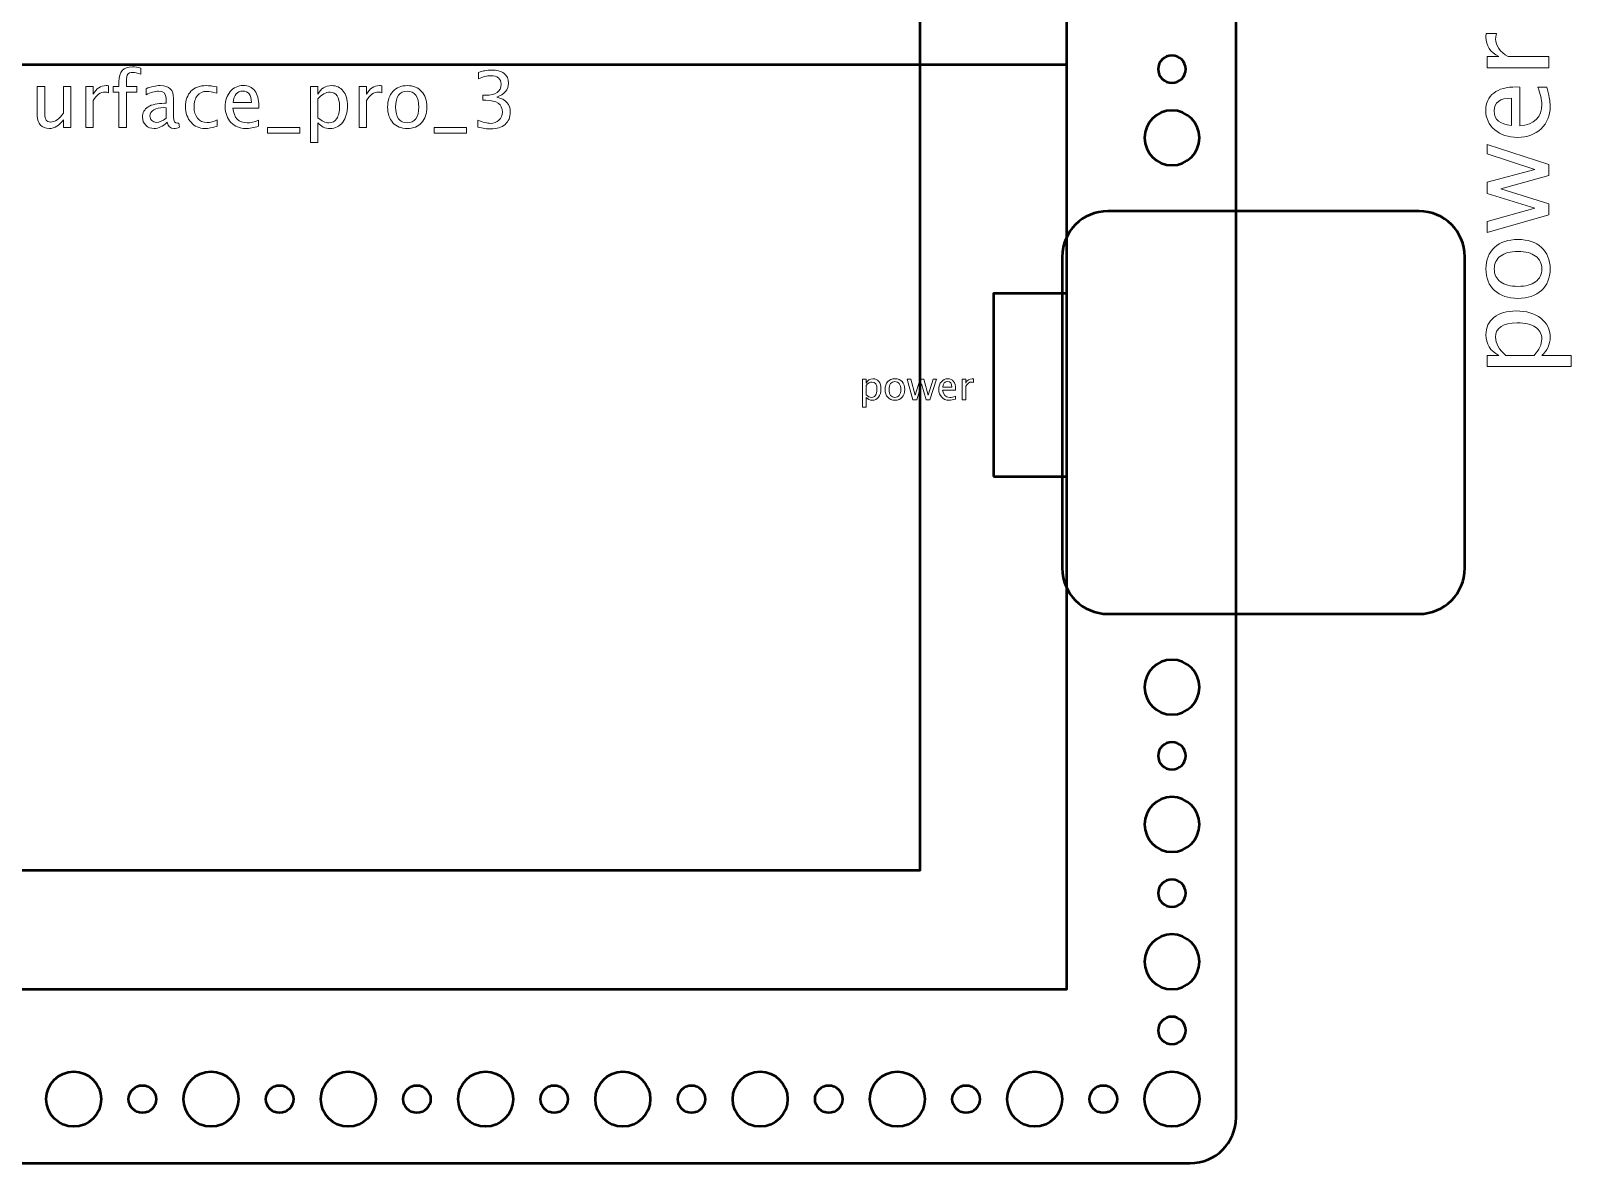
# Model space of a CAD drawing. Header units: centimetres. Extents: x -69 to 69, y -115 to 104.
# Drawn here: x 48.28 to 65.11, y -86.95 to -74.58 of the extents above; entities that cross this region are included whole.
import ezdxf

# ---------------------------------------------------------------- set-up
doc = ezdxf.new("R2010")
doc.units = ezdxf.units.CM
doc.header["$MEASUREMENT"] = 0
doc.layers.add('Layer 1', color=7, linetype='Continuous')

msp = doc.modelspace()

# ---------------------------------------------------------------- linework, layer by layer
at = {"layer": 'Layer 1', "color": 30, "lineweight": 53}
for points in [[(30.4, -85.05), (59.6, -85.05), (59.6, -64.95), (30.4, -64.95), (30.4, -85.05)], [(32, -83.75), (58, -83.75), (58, -66.25), (32, -66.25), (32, -83.75)], [(58.8, -79.45), (59.6, -79.45), (59.6, -77.45), (58.8, -77.45), (58.8, -79.45)]]:
    msp.add_lwpolyline(points, close=True, dxfattribs=at)
at = {"layer": 'Layer 1', "lineweight": 53}
for centre, major_axis in [((48.75001, -86.25001), (0, 0.30001)), ((50.25001, -86.25001), (0, 0.30001)), ((51.75001, -86.25001), (0, 0.30001)), ((53.25001, -86.25001), (0, 0.30001)), ((54.75001, -86.25001), (0, 0.30001)), ((56.25001, -86.25001), (0, 0.30001)), ((57.75001, -86.25001), (0, 0.30001)), ((59.25001, -86.25001), (0, 0.30001)), ((60.75001, -86.25001), (0, 0.30001)), ((49.5, -86.25), (0, 0.15)), ((51, -86.25), (0, 0.15)), ((52.5, -86.25), (0, 0.15)), ((54, -86.25), (0, 0.15)), ((55.5, -86.25), (0, 0.15)), ((57, -86.25), (0, 0.15)), ((58.5, -86.25), (0, 0.15)), ((60, -86.25), (0, 0.15))]:
    msp.add_ellipse(centre, major_axis=major_axis, ratio=1, dxfattribs=at)
for points, knots in [([(28.55, -86.45), (28.55, -86.45), (28.55, -63.55), (28.55, -63.55), (28.55, -63.55), (28.55, -63.27386), (28.77386, -63.05), (29.05, -63.05), (29.05, -63.05), (29.05, -63.05), (60.95, -63.05), (60.95, -63.05), (60.95, -63.05), (61.22614, -63.05), (61.45, -63.27386), (61.45, -63.55), (61.45, -63.55), (61.45, -63.55), (61.45, -86.45), (61.45, -86.45), (61.45, -86.45), (61.45, -86.72614), (61.22614, -86.95), (60.95, -86.95), (60.95, -86.95), (60.95, -86.95), (29.05, -86.95), (29.05, -86.95), (29.05, -86.95), (28.77386, -86.95), (28.55, -86.72614), (28.55, -86.45)], [0, 0, 0, 0, 0.11111111, 0.11111111, 0.11111111, 0.11111111, 0.22222222, 0.22222222, 0.22222222, 0.22222222, 0.33333333, 0.33333333, 0.33333333, 0.33333333, 0.44444444, 0.44444444, 0.44444444, 0.44444444, 0.55555556, 0.55555556, 0.55555556, 0.55555556, 0.66666667, 0.66666667, 0.66666667, 0.66666667, 0.77777778, 0.77777778, 0.77777778, 0.77777778, 1, 1, 1, 1]), ([(32, -66.25), (32, -66.25), (58, -66.25), (58, -66.25), (58, -66.25), (58, -66.25), (58, -83.75), (58, -83.75), (58, -83.75), (58, -83.75), (32, -83.75), (32, -83.75), (32, -83.75), (32, -83.75), (32, -66.25), (32, -66.25)], [0, 0, 0, 0, 0.2, 0.2, 0.2, 0.2, 0.4, 0.4, 0.4, 0.4, 0.6, 0.6, 0.6, 0.6, 1, 1, 1, 1]), ([(60.6, -75), (60.6, -74.91716), (60.66716, -74.85), (60.75, -74.85), (60.75, -74.85), (60.83284, -74.85), (60.9, -74.91716), (60.9, -75), (60.9, -75), (60.9, -75.08284), (60.83284, -75.15), (60.75, -75.15), (60.75, -75.15), (60.66716, -75.15), (60.6, -75.08284), (60.6, -75)], [0, 0, 0, 0, 0.2, 0.2, 0.2, 0.2, 0.4, 0.4, 0.4, 0.4, 0.6, 0.6, 0.6, 0.6, 1, 1, 1, 1]), ([(60.45, -75.75), (60.45, -75.58431), (60.58431, -75.45), (60.75, -75.45), (60.75, -75.45), (60.91569, -75.45), (61.05, -75.58431), (61.05, -75.75), (61.05, -75.75), (61.05, -75.91569), (60.91569, -76.05), (60.75, -76.05), (60.75, -76.05), (60.58431, -76.05), (60.45, -75.91569), (60.45, -75.75)], [0, 0, 0, 0, 0.2, 0.2, 0.2, 0.2, 0.4, 0.4, 0.4, 0.4, 0.6, 0.6, 0.6, 0.6, 1, 1, 1, 1]), ([(59.55, -80.45), (59.55, -80.45), (59.55, -77.05), (59.55, -77.05), (59.55, -77.05), (59.55, -76.77386), (59.77386, -76.55), (60.05, -76.55), (60.05, -76.55), (60.05, -76.55), (63.45, -76.55), (63.45, -76.55), (63.45, -76.55), (63.72614, -76.55), (63.95, -76.77386), (63.95, -77.05), (63.95, -77.05), (63.95, -77.05), (63.95, -80.45), (63.95, -80.45), (63.95, -80.45), (63.95, -80.72614), (63.72614, -80.95), (63.45, -80.95), (63.45, -80.95), (63.45, -80.95), (60.05, -80.95), (60.05, -80.95), (60.05, -80.95), (59.77386, -80.95), (59.55, -80.72614), (59.55, -80.45)], [0, 0, 0, 0, 0.11111111, 0.11111111, 0.11111111, 0.11111111, 0.22222222, 0.22222222, 0.22222222, 0.22222222, 0.33333333, 0.33333333, 0.33333333, 0.33333333, 0.44444444, 0.44444444, 0.44444444, 0.44444444, 0.55555556, 0.55555556, 0.55555556, 0.55555556, 0.66666667, 0.66666667, 0.66666667, 0.66666667, 0.77777778, 0.77777778, 0.77777778, 0.77777778, 1, 1, 1, 1]), ([(60.45, -81.75), (60.45, -81.58431), (60.58431, -81.45), (60.75, -81.45), (60.75, -81.45), (60.91569, -81.45), (61.05, -81.58431), (61.05, -81.75), (61.05, -81.75), (61.05, -81.91569), (60.91569, -82.05), (60.75, -82.05), (60.75, -82.05), (60.58431, -82.05), (60.45, -81.91569), (60.45, -81.75)], [0, 0, 0, 0, 0.2, 0.2, 0.2, 0.2, 0.4, 0.4, 0.4, 0.4, 0.6, 0.6, 0.6, 0.6, 1, 1, 1, 1]), ([(60.6, -82.5), (60.6, -82.41716), (60.66716, -82.35), (60.75, -82.35), (60.75, -82.35), (60.83284, -82.35), (60.9, -82.41716), (60.9, -82.5), (60.9, -82.5), (60.9, -82.58284), (60.83284, -82.65), (60.75, -82.65), (60.75, -82.65), (60.66716, -82.65), (60.6, -82.58284), (60.6, -82.5)], [0, 0, 0, 0, 0.2, 0.2, 0.2, 0.2, 0.4, 0.4, 0.4, 0.4, 0.6, 0.6, 0.6, 0.6, 1, 1, 1, 1]), ([(60.45, -83.25), (60.45, -83.08431), (60.58431, -82.95), (60.75, -82.95), (60.75, -82.95), (60.91569, -82.95), (61.05, -83.08431), (61.05, -83.25), (61.05, -83.25), (61.05, -83.41569), (60.91569, -83.55), (60.75, -83.55), (60.75, -83.55), (60.58431, -83.55), (60.45, -83.41569), (60.45, -83.25)], [0, 0, 0, 0, 0.2, 0.2, 0.2, 0.2, 0.4, 0.4, 0.4, 0.4, 0.6, 0.6, 0.6, 0.6, 1, 1, 1, 1]), ([(60.6, -84), (60.6, -83.91716), (60.66716, -83.85), (60.75, -83.85), (60.75, -83.85), (60.83284, -83.85), (60.9, -83.91716), (60.9, -84), (60.9, -84), (60.9, -84.08284), (60.83284, -84.15), (60.75, -84.15), (60.75, -84.15), (60.66716, -84.15), (60.6, -84.08284), (60.6, -84)], [0, 0, 0, 0, 0.2, 0.2, 0.2, 0.2, 0.4, 0.4, 0.4, 0.4, 0.6, 0.6, 0.6, 0.6, 1, 1, 1, 1]), ([(60.45, -84.75), (60.45, -84.58431), (60.58431, -84.45), (60.75, -84.45), (60.75, -84.45), (60.91569, -84.45), (61.05, -84.58431), (61.05, -84.75), (61.05, -84.75), (61.05, -84.91569), (60.91569, -85.05), (60.75, -85.05), (60.75, -85.05), (60.58431, -85.05), (60.45, -84.91569), (60.45, -84.75)], [0, 0, 0, 0, 0.2, 0.2, 0.2, 0.2, 0.4, 0.4, 0.4, 0.4, 0.6, 0.6, 0.6, 0.6, 1, 1, 1, 1]), ([(60.6, -85.5), (60.6, -85.41716), (60.66716, -85.35), (60.75, -85.35), (60.75, -85.35), (60.83284, -85.35), (60.9, -85.41716), (60.9, -85.5), (60.9, -85.5), (60.9, -85.58284), (60.83284, -85.65), (60.75, -85.65), (60.75, -85.65), (60.66716, -85.65), (60.6, -85.58284), (60.6, -85.5)], [0, 0, 0, 0, 0.2, 0.2, 0.2, 0.2, 0.4, 0.4, 0.4, 0.4, 0.6, 0.6, 0.6, 0.6, 1, 1, 1, 1])]:
    msp.add_open_spline(points, degree=3, knots=knots, dxfattribs=at)
at = {"layer": 'Layer 1', "color": 5, "lineweight": 9}
for points, knots in [([(64.86703, -74.98339), (64.86703, -74.98339), (64.19393, -74.98339), (64.19393, -74.98339), (64.19393, -74.98339), (64.19393, -74.98339), (64.19393, -74.86147), (64.19393, -74.86147), (64.19393, -74.86147), (64.19393, -74.86147), (64.32114, -74.86147), (64.32114, -74.86147), (64.32114, -74.86147), (64.22695, -74.813), (64.17996, -74.74272), (64.17996, -74.65044), (64.17996, -74.65044), (64.17996, -74.63795), (64.18102, -74.62483), (64.18313, -74.61128), (64.18313, -74.61128), (64.18313, -74.61128), (64.29722, -74.61128), (64.29722, -74.61128), (64.29722, -74.61128), (64.29024, -74.63245), (64.28664, -74.65107), (64.28664, -74.66716), (64.28664, -74.66716), (64.28664, -74.74463), (64.33236, -74.8094), (64.42401, -74.86147), (64.42401, -74.86147), (64.42401, -74.86147), (64.86703, -74.86147), (64.86703, -74.86147), (64.86703, -74.86147), (64.86703, -74.86147), (64.86703, -74.98339), (64.86703, -74.98339)], [0, 0, 0, 0, 0.09090909, 0.09090909, 0.09090909, 0.09090909, 0.18181818, 0.18181818, 0.18181818, 0.18181818, 0.27272727, 0.27272727, 0.27272727, 0.27272727, 0.36363636, 0.36363636, 0.36363636, 0.36363636, 0.45454545, 0.45454545, 0.45454545, 0.45454545, 0.54545455, 0.54545455, 0.54545455, 0.54545455, 0.63636364, 0.63636364, 0.63636364, 0.63636364, 0.72727273, 0.72727273, 0.72727273, 0.72727273, 0.81818182, 0.81818182, 0.81818182, 0.81818182, 1, 1, 1, 1]), ([(64.84544, -75.19696), (64.86999, -75.27887), (64.88227, -75.34894), (64.88227, -75.40736), (64.88227, -75.40736), (64.88227, -75.50705), (64.84925, -75.58812), (64.78342, -75.65056), (64.78342, -75.65056), (64.71759, -75.713), (64.63229, -75.74433), (64.5273, -75.74433), (64.5273, -75.74433), (64.42549, -75.74433), (64.34188, -75.71681), (64.27648, -75.66157), (64.27648, -75.66157), (64.21129, -75.60632), (64.17869, -75.53563), (64.17869, -75.44948), (64.17869, -75.44948), (64.17869, -75.36799), (64.20769, -75.30491), (64.26568, -75.26046), (64.26568, -75.26046), (64.32368, -75.21601), (64.40581, -75.19378), (64.51228, -75.19378), (64.51228, -75.19378), (64.51228, -75.19378), (64.54953, -75.19442), (64.54953, -75.19442), (64.54953, -75.19442), (64.54953, -75.19442), (64.54953, -75.61987), (64.54953, -75.61987), (64.54953, -75.61987), (64.7104, -75.60209), (64.79083, -75.52356), (64.79083, -75.3845), (64.79083, -75.3845), (64.79083, -75.33348), (64.77644, -75.27104), (64.74765, -75.19696), (64.74765, -75.19696), (64.74765, -75.19696), (64.84544, -75.19696), (64.84544, -75.19696)], [0, 0, 0, 0, 0.07692308, 0.07692308, 0.07692308, 0.07692308, 0.15384615, 0.15384615, 0.15384615, 0.15384615, 0.23076923, 0.23076923, 0.23076923, 0.23076923, 0.30769231, 0.30769231, 0.30769231, 0.30769231, 0.38461538, 0.38461538, 0.38461538, 0.38461538, 0.46153846, 0.46153846, 0.46153846, 0.46153846, 0.53846154, 0.53846154, 0.53846154, 0.53846154, 0.61538462, 0.61538462, 0.61538462, 0.61538462, 0.69230769, 0.69230769, 0.69230769, 0.69230769, 0.76923077, 0.76923077, 0.76923077, 0.76923077, 0.84615385, 0.84615385, 0.84615385, 0.84615385, 1, 1, 1, 1]), ([(64.45809, -75.61352), (64.45809, -75.61352), (64.45809, -75.31634), (64.45809, -75.31634), (64.45809, -75.31634), (64.33278, -75.31634), (64.27013, -75.36312), (64.27013, -75.45646), (64.27013, -75.45646), (64.27013, -75.55044), (64.33278, -75.60272), (64.45809, -75.61352)], [0, 0, 0, 0, 0.25, 0.25, 0.25, 0.25, 0.5, 0.5, 0.5, 0.5, 1, 1, 1, 1]), ([(64.86703, -76.59079), (64.86703, -76.59079), (64.19393, -76.78383), (64.19393, -76.78383), (64.19393, -76.78383), (64.19393, -76.78383), (64.19393, -76.66487), (64.19393, -76.66487), (64.19393, -76.66487), (64.19393, -76.66487), (64.71653, -76.51692), (64.71653, -76.51692), (64.71653, -76.51692), (64.71653, -76.51692), (64.19393, -76.35732), (64.19393, -76.35732), (64.19393, -76.35732), (64.19393, -76.35732), (64.19393, -76.2354), (64.19393, -76.2354), (64.19393, -76.2354), (64.19393, -76.2354), (64.71569, -76.09507), (64.71569, -76.09507), (64.71569, -76.09507), (64.71569, -76.09507), (64.19393, -75.92531), (64.19393, -75.92531), (64.19393, -75.92531), (64.19393, -75.92531), (64.19393, -75.82117), (64.19393, -75.82117), (64.19393, -75.82117), (64.19393, -75.82117), (64.86703, -76.04088), (64.86703, -76.04088), (64.86703, -76.04088), (64.86703, -76.04088), (64.86703, -76.1628), (64.86703, -76.1628), (64.86703, -76.1628), (64.86703, -76.1628), (64.3421, -76.30716), (64.3421, -76.30716), (64.3421, -76.30716), (64.3421, -76.30716), (64.86703, -76.46887), (64.86703, -76.46887), (64.86703, -76.46887), (64.86703, -76.46887), (64.86703, -76.59079), (64.86703, -76.59079)], [0, 0, 0, 0, 0.07142857, 0.07142857, 0.07142857, 0.07142857, 0.14285714, 0.14285714, 0.14285714, 0.14285714, 0.21428571, 0.21428571, 0.21428571, 0.21428571, 0.28571429, 0.28571429, 0.28571429, 0.28571429, 0.35714286, 0.35714286, 0.35714286, 0.35714286, 0.42857143, 0.42857143, 0.42857143, 0.42857143, 0.5, 0.5, 0.5, 0.5, 0.57142857, 0.57142857, 0.57142857, 0.57142857, 0.64285714, 0.64285714, 0.64285714, 0.64285714, 0.71428571, 0.71428571, 0.71428571, 0.71428571, 0.78571429, 0.78571429, 0.78571429, 0.78571429, 0.85714286, 0.85714286, 0.85714286, 0.85714286, 1, 1, 1, 1]), ([(64.88227, -77.18176), (64.88227, -77.28061), (64.85073, -77.35892), (64.78765, -77.4165), (64.78765, -77.4165), (64.72458, -77.47428), (64.63885, -77.50307), (64.53069, -77.50307), (64.53069, -77.50307), (64.42274, -77.50307), (64.33723, -77.47428), (64.27436, -77.4165), (64.27436, -77.4165), (64.2115, -77.35892), (64.17996, -77.28061), (64.17996, -77.18176), (64.17996, -77.18176), (64.17996, -77.08291), (64.2115, -77.00459), (64.27436, -76.94702), (64.27436, -76.94702), (64.33723, -76.88924), (64.42274, -76.86045), (64.53069, -76.86045), (64.53069, -76.86045), (64.63885, -76.86045), (64.72458, -76.88924), (64.78765, -76.94702), (64.78765, -76.94702), (64.85073, -77.00459), (64.88227, -77.08291), (64.88227, -77.18176)], [0, 0, 0, 0, 0.11111111, 0.11111111, 0.11111111, 0.11111111, 0.22222222, 0.22222222, 0.22222222, 0.22222222, 0.33333333, 0.33333333, 0.33333333, 0.33333333, 0.44444444, 0.44444444, 0.44444444, 0.44444444, 0.55555556, 0.55555556, 0.55555556, 0.55555556, 0.66666667, 0.66666667, 0.66666667, 0.66666667, 0.77777778, 0.77777778, 0.77777778, 0.77777778, 1, 1, 1, 1]), ([(64.79083, -77.18197), (64.79083, -77.12165), (64.76818, -77.07466), (64.72267, -77.04121), (64.72267, -77.04121), (64.67738, -77.00798), (64.61345, -76.99126), (64.53069, -76.99126), (64.53069, -76.99126), (64.44835, -76.99126), (64.38443, -77.00798), (64.33913, -77.04121), (64.33913, -77.04121), (64.29405, -77.07466), (64.2714, -77.12165), (64.2714, -77.18197), (64.2714, -77.18197), (64.2714, -77.24251), (64.29405, -77.2895), (64.33913, -77.32252), (64.33913, -77.32252), (64.38443, -77.35575), (64.44835, -77.37226), (64.53069, -77.37226), (64.53069, -77.37226), (64.61345, -77.37226), (64.67738, -77.35575), (64.72267, -77.32252), (64.72267, -77.32252), (64.76818, -77.2895), (64.79083, -77.24251), (64.79083, -77.18197)], [0, 0, 0, 0, 0.11111111, 0.11111111, 0.11111111, 0.11111111, 0.22222222, 0.22222222, 0.22222222, 0.22222222, 0.33333333, 0.33333333, 0.33333333, 0.33333333, 0.44444444, 0.44444444, 0.44444444, 0.44444444, 0.55555556, 0.55555556, 0.55555556, 0.55555556, 0.66666667, 0.66666667, 0.66666667, 0.66666667, 0.77777778, 0.77777778, 0.77777778, 0.77777778, 1, 1, 1, 1]), ([(65.11214, -78.24898), (65.11214, -78.24898), (64.19393, -78.24898), (64.19393, -78.24898), (64.19393, -78.24898), (64.19393, -78.24898), (64.19393, -78.12706), (64.19393, -78.12706), (64.19393, -78.12706), (64.19393, -78.12706), (64.32114, -78.12706), (64.32114, -78.12706), (64.32114, -78.12706), (64.22695, -78.07711), (64.17996, -78.00196), (64.17996, -77.90185), (64.17996, -77.90185), (64.17996, -77.82078), (64.20938, -77.75707), (64.26844, -77.7105), (64.26844, -77.7105), (64.32749, -77.66393), (64.40814, -77.64065), (64.51037, -77.64065), (64.51037, -77.64065), (64.62171, -77.64065), (64.71167, -77.66711), (64.77982, -77.71981), (64.77982, -77.71981), (64.84819, -77.77252), (64.88227, -77.84194), (64.88227, -77.92788), (64.88227, -77.92788), (64.88227, -78.00768), (64.85179, -78.07414), (64.79062, -78.12706), (64.79062, -78.12706), (64.79062, -78.12706), (65.11214, -78.12706), (65.11214, -78.12706), (65.11214, -78.12706), (65.11214, -78.12706), (65.11214, -78.24898), (65.11214, -78.24898)], [0, 0, 0, 0, 0.08333333, 0.08333333, 0.08333333, 0.08333333, 0.16666667, 0.16666667, 0.16666667, 0.16666667, 0.25, 0.25, 0.25, 0.25, 0.33333333, 0.33333333, 0.33333333, 0.33333333, 0.41666667, 0.41666667, 0.41666667, 0.41666667, 0.5, 0.5, 0.5, 0.5, 0.58333333, 0.58333333, 0.58333333, 0.58333333, 0.66666667, 0.66666667, 0.66666667, 0.66666667, 0.75, 0.75, 0.75, 0.75, 0.83333333, 0.83333333, 0.83333333, 0.83333333, 1, 1, 1, 1]), ([(64.70659, -78.12706), (64.76289, -78.06419), (64.79083, -78.00429), (64.79083, -77.94735), (64.79083, -77.94735), (64.79083, -77.89126), (64.76733, -77.84787), (64.72056, -77.81739), (64.72056, -77.81739), (64.67378, -77.7867), (64.60795, -77.77146), (64.52286, -77.77146), (64.52286, -77.77146), (64.36538, -77.77146), (64.28664, -77.82353), (64.28664, -77.92767), (64.28664, -77.92767), (64.28664, -77.99583), (64.32347, -78.06229), (64.39734, -78.12706), (64.39734, -78.12706), (64.39734, -78.12706), (64.70659, -78.12706), (64.70659, -78.12706)], [0, 0, 0, 0, 0.14285714, 0.14285714, 0.14285714, 0.14285714, 0.28571429, 0.28571429, 0.28571429, 0.28571429, 0.42857143, 0.42857143, 0.42857143, 0.42857143, 0.57142857, 0.57142857, 0.57142857, 0.57142857, 0.71428571, 0.71428571, 0.71428571, 0.71428571, 1, 1, 1, 1])]:
    msp.add_open_spline(points, degree=3, knots=knots, dxfattribs=at)
at = {"layer": 'Layer 1', "color": 30, "lineweight": 53}
msp.add_open_spline([(30.4, -74.95), (30.4, -74.95), (59.6, -74.95), (59.6, -74.95)], degree=3, dxfattribs=at)
at = {"layer": 'Layer 1', "color": 30, "lineweight": 9}
for points, knots in [([(49.2438, -75.63724), (49.2438, -75.63724), (49.2438, -75.24947), (49.2438, -75.24947), (49.2438, -75.24947), (49.2438, -75.24947), (49.18016, -75.24947), (49.18016, -75.24947), (49.18016, -75.24947), (49.18016, -75.24947), (49.18016, -75.1885), (49.18016, -75.1885), (49.18016, -75.1885), (49.18016, -75.1885), (49.2438, -75.1885), (49.2438, -75.1885), (49.2438, -75.1885), (49.2438, -75.1885), (49.2438, -75.13474), (49.2438, -75.13474), (49.2438, -75.13474), (49.2438, -75.02778), (49.29263, -74.9743), (49.39027, -74.9743), (49.39027, -74.9743), (49.41765, -74.9743), (49.44869, -74.97881), (49.48341, -74.98784), (49.48341, -74.98784), (49.48341, -74.98784), (49.48341, -75.05304), (49.48341, -75.05304), (49.48341, -75.05304), (49.44658, -75.04118), (49.41709, -75.03526), (49.39493, -75.03526), (49.39493, -75.03526), (49.36798, -75.03526), (49.34963, -75.04161), (49.3399, -75.05445), (49.3399, -75.05445), (49.33002, -75.06729), (49.32508, -75.09114), (49.32508, -75.12599), (49.32508, -75.12599), (49.32508, -75.12599), (49.32508, -75.1885), (49.32508, -75.1885), (49.32508, -75.1885), (49.32508, -75.1885), (49.43783, -75.1885), (49.43783, -75.1885), (49.43783, -75.1885), (49.43783, -75.1885), (49.43783, -75.24947), (49.43783, -75.24947), (49.43783, -75.24947), (49.43783, -75.24947), (49.32508, -75.24947), (49.32508, -75.24947), (49.32508, -75.24947), (49.32508, -75.24947), (49.32508, -75.63724), (49.32508, -75.63724), (49.32508, -75.63724), (49.32508, -75.63724), (49.2438, -75.63724), (49.2438, -75.63724)], [0, 0, 0, 0, 0.05555556, 0.05555556, 0.05555556, 0.05555556, 0.11111111, 0.11111111, 0.11111111, 0.11111111, 0.16666667, 0.16666667, 0.16666667, 0.16666667, 0.22222222, 0.22222222, 0.22222222, 0.22222222, 0.27777778, 0.27777778, 0.27777778, 0.27777778, 0.33333333, 0.33333333, 0.33333333, 0.33333333, 0.38888889, 0.38888889, 0.38888889, 0.38888889, 0.44444444, 0.44444444, 0.44444444, 0.44444444, 0.5, 0.5, 0.5, 0.5, 0.55555556, 0.55555556, 0.55555556, 0.55555556, 0.61111111, 0.61111111, 0.61111111, 0.61111111, 0.66666667, 0.66666667, 0.66666667, 0.66666667, 0.72222222, 0.72222222, 0.72222222, 0.72222222, 0.77777778, 0.77777778, 0.77777778, 0.77777778, 0.83333333, 0.83333333, 0.83333333, 0.83333333, 0.88888889, 0.88888889, 0.88888889, 0.88888889, 1, 1, 1, 1]), ([(53.1639, -75.63301), (53.1639, -75.63301), (53.1639, -75.55681), (53.1639, -75.55681), (53.1639, -75.55681), (53.22204, -75.57995), (53.26762, -75.59152), (53.30106, -75.59152), (53.30106, -75.59152), (53.34043, -75.59152), (53.37218, -75.58023), (53.39659, -75.55751), (53.39659, -75.55751), (53.42101, -75.53479), (53.43314, -75.50516), (53.43314, -75.46875), (53.43314, -75.46875), (53.43314, -75.38239), (53.37303, -75.33921), (53.2528, -75.33921), (53.2528, -75.33921), (53.2528, -75.33921), (53.22063, -75.33921), (53.22063, -75.33921), (53.22063, -75.33921), (53.22063, -75.33921), (53.22063, -75.2846), (53.22063, -75.2846), (53.22063, -75.2846), (53.22063, -75.2846), (53.24913, -75.28418), (53.24913, -75.28418), (53.24913, -75.28418), (53.36216, -75.28418), (53.41875, -75.24439), (53.41875, -75.16466), (53.41875, -75.16466), (53.41875, -75.10214), (53.38121, -75.07082), (53.30628, -75.07082), (53.30628, -75.07082), (53.26607, -75.07082), (53.22147, -75.08239), (53.17237, -75.10553), (53.17237, -75.10553), (53.17237, -75.10553), (53.17237, -75.03441), (53.17237, -75.03441), (53.17237, -75.03441), (53.22049, -75.01804), (53.26691, -75.00986), (53.3115, -75.00986), (53.3115, -75.00986), (53.37218, -75.00986), (53.41889, -75.02199), (53.45134, -75.04626), (53.45134, -75.04626), (53.4838, -75.07039), (53.50003, -75.10553), (53.50003, -75.15153), (53.50003, -75.15153), (53.50003, -75.22336), (53.45755, -75.27458), (53.37246, -75.30506), (53.37246, -75.30506), (53.4711, -75.32806), (53.52035, -75.38211), (53.52035, -75.46748), (53.52035, -75.46748), (53.52035, -75.52506), (53.5013, -75.57035), (53.46334, -75.60323), (53.46334, -75.60323), (53.42538, -75.63611), (53.37317, -75.65248), (53.30685, -75.65248), (53.30685, -75.65248), (53.26903, -75.65248), (53.22147, -75.64599), (53.1639, -75.63301)], [0, 0, 0, 0, 0.04761905, 0.04761905, 0.04761905, 0.04761905, 0.0952381, 0.0952381, 0.0952381, 0.0952381, 0.14285714, 0.14285714, 0.14285714, 0.14285714, 0.19047619, 0.19047619, 0.19047619, 0.19047619, 0.23809524, 0.23809524, 0.23809524, 0.23809524, 0.28571429, 0.28571429, 0.28571429, 0.28571429, 0.33333333, 0.33333333, 0.33333333, 0.33333333, 0.38095238, 0.38095238, 0.38095238, 0.38095238, 0.42857143, 0.42857143, 0.42857143, 0.42857143, 0.47619048, 0.47619048, 0.47619048, 0.47619048, 0.52380952, 0.52380952, 0.52380952, 0.52380952, 0.57142857, 0.57142857, 0.57142857, 0.57142857, 0.61904762, 0.61904762, 0.61904762, 0.61904762, 0.66666667, 0.66666667, 0.66666667, 0.66666667, 0.71428571, 0.71428571, 0.71428571, 0.71428571, 0.76190476, 0.76190476, 0.76190476, 0.76190476, 0.80952381, 0.80952381, 0.80952381, 0.80952381, 0.85714286, 0.85714286, 0.85714286, 0.85714286, 0.9047619, 0.9047619, 0.9047619, 0.9047619, 1, 1, 1, 1]), ([(48.63772, -75.63724), (48.63772, -75.63724), (48.63772, -75.55286), (48.63772, -75.55286), (48.63772, -75.55286), (48.5944, -75.61593), (48.54177, -75.6474), (48.47996, -75.6474), (48.47996, -75.6474), (48.44073, -75.6474), (48.40955, -75.63512), (48.3864, -75.61043), (48.3864, -75.61043), (48.36312, -75.58573), (48.35155, -75.55257), (48.35155, -75.51066), (48.35155, -75.51066), (48.35155, -75.51066), (48.35155, -75.1885), (48.35155, -75.1885), (48.35155, -75.1885), (48.35155, -75.1885), (48.43283, -75.1885), (48.43283, -75.1885), (48.43283, -75.1885), (48.43283, -75.1885), (48.43283, -75.48413), (48.43283, -75.48413), (48.43283, -75.48413), (48.43283, -75.51786), (48.43777, -75.54171), (48.44751, -75.55582), (48.44751, -75.55582), (48.45738, -75.57007), (48.47375, -75.57713), (48.49675, -75.57713), (48.49675, -75.57713), (48.54643, -75.57713), (48.59356, -75.54453), (48.63772, -75.47919), (48.63772, -75.47919), (48.63772, -75.47919), (48.63772, -75.1885), (48.63772, -75.1885), (48.63772, -75.1885), (48.63772, -75.1885), (48.71901, -75.1885), (48.71901, -75.1885), (48.71901, -75.1885), (48.71901, -75.1885), (48.71901, -75.63724), (48.71901, -75.63724), (48.71901, -75.63724), (48.71901, -75.63724), (48.63772, -75.63724), (48.63772, -75.63724)], [0, 0, 0, 0, 0.06666667, 0.06666667, 0.06666667, 0.06666667, 0.13333333, 0.13333333, 0.13333333, 0.13333333, 0.2, 0.2, 0.2, 0.2, 0.26666667, 0.26666667, 0.26666667, 0.26666667, 0.33333333, 0.33333333, 0.33333333, 0.33333333, 0.4, 0.4, 0.4, 0.4, 0.46666667, 0.46666667, 0.46666667, 0.46666667, 0.53333333, 0.53333333, 0.53333333, 0.53333333, 0.6, 0.6, 0.6, 0.6, 0.66666667, 0.66666667, 0.66666667, 0.66666667, 0.73333333, 0.73333333, 0.73333333, 0.73333333, 0.8, 0.8, 0.8, 0.8, 0.86666667, 0.86666667, 0.86666667, 0.86666667, 1, 1, 1, 1]), ([(48.88213, -75.63724), (48.88213, -75.63724), (48.88213, -75.1885), (48.88213, -75.1885), (48.88213, -75.1885), (48.88213, -75.1885), (48.96341, -75.1885), (48.96341, -75.1885), (48.96341, -75.1885), (48.96341, -75.1885), (48.96341, -75.27331), (48.96341, -75.27331), (48.96341, -75.27331), (48.99573, -75.21052), (49.04257, -75.17919), (49.1041, -75.17919), (49.1041, -75.17919), (49.11242, -75.17919), (49.12117, -75.1799), (49.1302, -75.18131), (49.1302, -75.18131), (49.1302, -75.18131), (49.1302, -75.25737), (49.1302, -75.25737), (49.1302, -75.25737), (49.11609, -75.25271), (49.10368, -75.25031), (49.09295, -75.25031), (49.09295, -75.25031), (49.0413, -75.25031), (48.99812, -75.28079), (48.96341, -75.34189), (48.96341, -75.34189), (48.96341, -75.34189), (48.96341, -75.63724), (48.96341, -75.63724), (48.96341, -75.63724), (48.96341, -75.63724), (48.88213, -75.63724), (48.88213, -75.63724)], [0, 0, 0, 0, 0.09090909, 0.09090909, 0.09090909, 0.09090909, 0.18181818, 0.18181818, 0.18181818, 0.18181818, 0.27272727, 0.27272727, 0.27272727, 0.27272727, 0.36363636, 0.36363636, 0.36363636, 0.36363636, 0.45454545, 0.45454545, 0.45454545, 0.45454545, 0.54545455, 0.54545455, 0.54545455, 0.54545455, 0.63636364, 0.63636364, 0.63636364, 0.63636364, 0.72727273, 0.72727273, 0.72727273, 0.72727273, 0.81818182, 0.81818182, 0.81818182, 0.81818182, 1, 1, 1, 1]), ([(49.77113, -75.58009), (49.72231, -75.62496), (49.67532, -75.6474), (49.63016, -75.6474), (49.63016, -75.6474), (49.59305, -75.6474), (49.56215, -75.63583), (49.53773, -75.61255), (49.53773, -75.61255), (49.51318, -75.58926), (49.5009, -75.55991), (49.5009, -75.52449), (49.5009, -75.52449), (49.5009, -75.47553), (49.52151, -75.43785), (49.56271, -75.4116), (49.56271, -75.4116), (49.60392, -75.38536), (49.66304, -75.37223), (49.74009, -75.37223), (49.74009, -75.37223), (49.74009, -75.37223), (49.75914, -75.37223), (49.75914, -75.37223), (49.75914, -75.37223), (49.75914, -75.37223), (49.75914, -75.31819), (49.75914, -75.31819), (49.75914, -75.31819), (49.75914, -75.26612), (49.73204, -75.24015), (49.67772, -75.24015), (49.67772, -75.24015), (49.63567, -75.24015), (49.58966, -75.25342), (49.53985, -75.27995), (49.53985, -75.27995), (49.53985, -75.27995), (49.53985, -75.21306), (49.53985, -75.21306), (49.53985, -75.21306), (49.5946, -75.19048), (49.64625, -75.17919), (49.69465, -75.17919), (49.69465, -75.17919), (49.74446, -75.17919), (49.78129, -75.19048), (49.80486, -75.2132), (49.80486, -75.2132), (49.82856, -75.23592), (49.84042, -75.27091), (49.84042, -75.31819), (49.84042, -75.31819), (49.84042, -75.31819), (49.84042, -75.52096), (49.84042, -75.52096), (49.84042, -75.52096), (49.84042, -75.56739), (49.85467, -75.59067), (49.88332, -75.59067), (49.88332, -75.59067), (49.88684, -75.59067), (49.89207, -75.59011), (49.89898, -75.58898), (49.89898, -75.58898), (49.89898, -75.58898), (49.90477, -75.63414), (49.90477, -75.63414), (49.90477, -75.63414), (49.88628, -75.64303), (49.86596, -75.6474), (49.84366, -75.6474), (49.84366, -75.6474), (49.8057, -75.6474), (49.78157, -75.62496), (49.77113, -75.58009)], [0, 0, 0, 0, 0.05, 0.05, 0.05, 0.05, 0.1, 0.1, 0.1, 0.1, 0.15, 0.15, 0.15, 0.15, 0.2, 0.2, 0.2, 0.2, 0.25, 0.25, 0.25, 0.25, 0.3, 0.3, 0.3, 0.3, 0.35, 0.35, 0.35, 0.35, 0.4, 0.4, 0.4, 0.4, 0.45, 0.45, 0.45, 0.45, 0.5, 0.5, 0.5, 0.5, 0.55, 0.55, 0.55, 0.55, 0.6, 0.6, 0.6, 0.6, 0.65, 0.65, 0.65, 0.65, 0.7, 0.7, 0.7, 0.7, 0.75, 0.75, 0.75, 0.75, 0.8, 0.8, 0.8, 0.8, 0.85, 0.85, 0.85, 0.85, 0.9, 0.9, 0.9, 0.9, 1, 1, 1, 1]), ([(50.31892, -75.62369), (50.26629, -75.6395), (50.22085, -75.6474), (50.18261, -75.6474), (50.18261, -75.6474), (50.12193, -75.6474), (50.0717, -75.62496), (50.03176, -75.58023), (50.03176, -75.58023), (49.99183, -75.53536), (49.97179, -75.47877), (49.97179, -75.41061), (49.97179, -75.41061), (49.97179, -75.3378), (49.99155, -75.28093), (50.03106, -75.24029), (50.03106, -75.24029), (50.07057, -75.19951), (50.12574, -75.17919), (50.19658, -75.17919), (50.19658, -75.17919), (50.23144, -75.17919), (50.27066, -75.18399), (50.31384, -75.19358), (50.31384, -75.19358), (50.31384, -75.19358), (50.31384, -75.26217), (50.31384, -75.26217), (50.31384, -75.26217), (50.26798, -75.24862), (50.23059, -75.24185), (50.2018, -75.24185), (50.2018, -75.24185), (50.16003, -75.24185), (50.12659, -75.25751), (50.10161, -75.28869), (50.10161, -75.28869), (50.07664, -75.31988), (50.06408, -75.36151), (50.06408, -75.41344), (50.06408, -75.41344), (50.06408, -75.46381), (50.07706, -75.50445), (50.10288, -75.53564), (50.10288, -75.53564), (50.12871, -75.56668), (50.16243, -75.58221), (50.20434, -75.58221), (50.20434, -75.58221), (50.24145, -75.58221), (50.27955, -75.57261), (50.31892, -75.55342), (50.31892, -75.55342), (50.31892, -75.55342), (50.31892, -75.62369), (50.31892, -75.62369)], [0, 0, 0, 0, 0.06666667, 0.06666667, 0.06666667, 0.06666667, 0.13333333, 0.13333333, 0.13333333, 0.13333333, 0.2, 0.2, 0.2, 0.2, 0.26666667, 0.26666667, 0.26666667, 0.26666667, 0.33333333, 0.33333333, 0.33333333, 0.33333333, 0.4, 0.4, 0.4, 0.4, 0.46666667, 0.46666667, 0.46666667, 0.46666667, 0.53333333, 0.53333333, 0.53333333, 0.53333333, 0.6, 0.6, 0.6, 0.6, 0.66666667, 0.66666667, 0.66666667, 0.66666667, 0.73333333, 0.73333333, 0.73333333, 0.73333333, 0.8, 0.8, 0.8, 0.8, 0.86666667, 0.86666667, 0.86666667, 0.86666667, 1, 1, 1, 1]), ([(50.77034, -75.62285), (50.71573, -75.63922), (50.66903, -75.6474), (50.63008, -75.6474), (50.63008, -75.6474), (50.56362, -75.6474), (50.50957, -75.62539), (50.46794, -75.5815), (50.46794, -75.5815), (50.42631, -75.53762), (50.40543, -75.48075), (50.40543, -75.41076), (50.40543, -75.41076), (50.40543, -75.34288), (50.42377, -75.28714), (50.4606, -75.24354), (50.4606, -75.24354), (50.49743, -75.20008), (50.54457, -75.17834), (50.602, -75.17834), (50.602, -75.17834), (50.65633, -75.17834), (50.69838, -75.19768), (50.72801, -75.23634), (50.72801, -75.23634), (50.75764, -75.27501), (50.77246, -75.32976), (50.77246, -75.40074), (50.77246, -75.40074), (50.77246, -75.40074), (50.77204, -75.42557), (50.77204, -75.42557), (50.77204, -75.42557), (50.77204, -75.42557), (50.4884, -75.42557), (50.4884, -75.42557), (50.4884, -75.42557), (50.50026, -75.53282), (50.55261, -75.58644), (50.64532, -75.58644), (50.64532, -75.58644), (50.67933, -75.58644), (50.72096, -75.57684), (50.77034, -75.55765), (50.77034, -75.55765), (50.77034, -75.55765), (50.77034, -75.62285), (50.77034, -75.62285)], [0, 0, 0, 0, 0.07692308, 0.07692308, 0.07692308, 0.07692308, 0.15384615, 0.15384615, 0.15384615, 0.15384615, 0.23076923, 0.23076923, 0.23076923, 0.23076923, 0.30769231, 0.30769231, 0.30769231, 0.30769231, 0.38461538, 0.38461538, 0.38461538, 0.38461538, 0.46153846, 0.46153846, 0.46153846, 0.46153846, 0.53846154, 0.53846154, 0.53846154, 0.53846154, 0.61538462, 0.61538462, 0.61538462, 0.61538462, 0.69230769, 0.69230769, 0.69230769, 0.69230769, 0.76923077, 0.76923077, 0.76923077, 0.76923077, 0.84615385, 0.84615385, 0.84615385, 0.84615385, 1, 1, 1, 1]), ([(51.33607, -75.80065), (51.33607, -75.80065), (51.33607, -75.1885), (51.33607, -75.1885), (51.33607, -75.1885), (51.33607, -75.1885), (51.41735, -75.1885), (51.41735, -75.1885), (51.41735, -75.1885), (51.41735, -75.1885), (51.41735, -75.27331), (51.41735, -75.27331), (51.41735, -75.27331), (51.45065, -75.21052), (51.50075, -75.17919), (51.56749, -75.17919), (51.56749, -75.17919), (51.62154, -75.17919), (51.66401, -75.19881), (51.69506, -75.23818), (51.69506, -75.23818), (51.7261, -75.27755), (51.74163, -75.33131), (51.74163, -75.39947), (51.74163, -75.39947), (51.74163, -75.47369), (51.72399, -75.53366), (51.68885, -75.5791), (51.68885, -75.5791), (51.65371, -75.62468), (51.60743, -75.6474), (51.55014, -75.6474), (51.55014, -75.6474), (51.49694, -75.6474), (51.45263, -75.62708), (51.41735, -75.5863), (51.41735, -75.5863), (51.41735, -75.5863), (51.41735, -75.80065), (51.41735, -75.80065), (51.41735, -75.80065), (51.41735, -75.80065), (51.33607, -75.80065), (51.33607, -75.80065)], [0, 0, 0, 0, 0.08333333, 0.08333333, 0.08333333, 0.08333333, 0.16666667, 0.16666667, 0.16666667, 0.16666667, 0.25, 0.25, 0.25, 0.25, 0.33333333, 0.33333333, 0.33333333, 0.33333333, 0.41666667, 0.41666667, 0.41666667, 0.41666667, 0.5, 0.5, 0.5, 0.5, 0.58333333, 0.58333333, 0.58333333, 0.58333333, 0.66666667, 0.66666667, 0.66666667, 0.66666667, 0.75, 0.75, 0.75, 0.75, 0.83333333, 0.83333333, 0.83333333, 0.83333333, 1, 1, 1, 1]), ([(51.86891, -75.63724), (51.86891, -75.63724), (51.86891, -75.1885), (51.86891, -75.1885), (51.86891, -75.1885), (51.86891, -75.1885), (51.95019, -75.1885), (51.95019, -75.1885), (51.95019, -75.1885), (51.95019, -75.1885), (51.95019, -75.27331), (51.95019, -75.27331), (51.95019, -75.27331), (51.98251, -75.21052), (52.02935, -75.17919), (52.09088, -75.17919), (52.09088, -75.17919), (52.0992, -75.17919), (52.10795, -75.1799), (52.11698, -75.18131), (52.11698, -75.18131), (52.11698, -75.18131), (52.11698, -75.25737), (52.11698, -75.25737), (52.11698, -75.25737), (52.10287, -75.25271), (52.09046, -75.25031), (52.07973, -75.25031), (52.07973, -75.25031), (52.02808, -75.25031), (51.9849, -75.28079), (51.95019, -75.34189), (51.95019, -75.34189), (51.95019, -75.34189), (51.95019, -75.63724), (51.95019, -75.63724), (51.95019, -75.63724), (51.95019, -75.63724), (51.86891, -75.63724), (51.86891, -75.63724)], [0, 0, 0, 0, 0.09090909, 0.09090909, 0.09090909, 0.09090909, 0.18181818, 0.18181818, 0.18181818, 0.18181818, 0.27272727, 0.27272727, 0.27272727, 0.27272727, 0.36363636, 0.36363636, 0.36363636, 0.36363636, 0.45454545, 0.45454545, 0.45454545, 0.45454545, 0.54545455, 0.54545455, 0.54545455, 0.54545455, 0.63636364, 0.63636364, 0.63636364, 0.63636364, 0.72727273, 0.72727273, 0.72727273, 0.72727273, 0.81818182, 0.81818182, 0.81818182, 0.81818182, 1, 1, 1, 1]), ([(52.39399, -75.6474), (52.32809, -75.6474), (52.27588, -75.62637), (52.23749, -75.58432), (52.23749, -75.58432), (52.19897, -75.54227), (52.17978, -75.48512), (52.17978, -75.41301), (52.17978, -75.41301), (52.17978, -75.34105), (52.19897, -75.28404), (52.23749, -75.24213), (52.23749, -75.24213), (52.27588, -75.20022), (52.32809, -75.17919), (52.39399, -75.17919), (52.39399, -75.17919), (52.45989, -75.17919), (52.5121, -75.20022), (52.55048, -75.24213), (52.55048, -75.24213), (52.589, -75.28404), (52.6082, -75.34105), (52.6082, -75.41301), (52.6082, -75.41301), (52.6082, -75.48512), (52.589, -75.54227), (52.55048, -75.58432), (52.55048, -75.58432), (52.5121, -75.62637), (52.45989, -75.6474), (52.39399, -75.6474)], [0, 0, 0, 0, 0.11111111, 0.11111111, 0.11111111, 0.11111111, 0.22222222, 0.22222222, 0.22222222, 0.22222222, 0.33333333, 0.33333333, 0.33333333, 0.33333333, 0.44444444, 0.44444444, 0.44444444, 0.44444444, 0.55555556, 0.55555556, 0.55555556, 0.55555556, 0.66666667, 0.66666667, 0.66666667, 0.66666667, 0.77777778, 0.77777778, 0.77777778, 0.77777778, 1, 1, 1, 1]), ([(50.49264, -75.36461), (50.49264, -75.36461), (50.69076, -75.36461), (50.69076, -75.36461), (50.69076, -75.36461), (50.69076, -75.28107), (50.65957, -75.23931), (50.59734, -75.23931), (50.59734, -75.23931), (50.53469, -75.23931), (50.49983, -75.28107), (50.49264, -75.36461)], [0, 0, 0, 0, 0.25, 0.25, 0.25, 0.25, 0.5, 0.5, 0.5, 0.5, 1, 1, 1, 1]), ([(51.41735, -75.53028), (51.45926, -75.56767), (51.4992, -75.58644), (51.53715, -75.58644), (51.53715, -75.58644), (51.57455, -75.58644), (51.60348, -75.57078), (51.6238, -75.53959), (51.6238, -75.53959), (51.64426, -75.50841), (51.65442, -75.46452), (51.65442, -75.40779), (51.65442, -75.40779), (51.65442, -75.30281), (51.6197, -75.25031), (51.55028, -75.25031), (51.55028, -75.25031), (51.50484, -75.25031), (51.46053, -75.27487), (51.41735, -75.32411), (51.41735, -75.32411), (51.41735, -75.32411), (51.41735, -75.53028), (51.41735, -75.53028)], [0, 0, 0, 0, 0.14285714, 0.14285714, 0.14285714, 0.14285714, 0.28571429, 0.28571429, 0.28571429, 0.28571429, 0.42857143, 0.42857143, 0.42857143, 0.42857143, 0.57142857, 0.57142857, 0.57142857, 0.57142857, 0.71428571, 0.71428571, 0.71428571, 0.71428571, 1, 1, 1, 1]), ([(52.39385, -75.58644), (52.43406, -75.58644), (52.46539, -75.57134), (52.48769, -75.541), (52.48769, -75.541), (52.50984, -75.5108), (52.52099, -75.46805), (52.52099, -75.41301), (52.52099, -75.41301), (52.52099, -75.35812), (52.50984, -75.31551), (52.48769, -75.28531), (52.48769, -75.28531), (52.46539, -75.25525), (52.43406, -75.24015), (52.39385, -75.24015), (52.39385, -75.24015), (52.35349, -75.24015), (52.32216, -75.25525), (52.30015, -75.28531), (52.30015, -75.28531), (52.27799, -75.31551), (52.26699, -75.35812), (52.26699, -75.41301), (52.26699, -75.41301), (52.26699, -75.46805), (52.27799, -75.5108), (52.30015, -75.541), (52.30015, -75.541), (52.32216, -75.57134), (52.35349, -75.58644), (52.39385, -75.58644)], [0, 0, 0, 0, 0.11111111, 0.11111111, 0.11111111, 0.11111111, 0.22222222, 0.22222222, 0.22222222, 0.22222222, 0.33333333, 0.33333333, 0.33333333, 0.33333333, 0.44444444, 0.44444444, 0.44444444, 0.44444444, 0.55555556, 0.55555556, 0.55555556, 0.55555556, 0.66666667, 0.66666667, 0.66666667, 0.66666667, 0.77777778, 0.77777778, 0.77777778, 0.77777778, 1, 1, 1, 1]), ([(49.75914, -75.53578), (49.75914, -75.53578), (49.75914, -75.42049), (49.75914, -75.42049), (49.75914, -75.42049), (49.75914, -75.42049), (49.73303, -75.41965), (49.73303, -75.41965), (49.73303, -75.41965), (49.68788, -75.41965), (49.65147, -75.42797), (49.62367, -75.44462), (49.62367, -75.44462), (49.59601, -75.46141), (49.58218, -75.48357), (49.58218, -75.51123), (49.58218, -75.51123), (49.58218, -75.53056), (49.5891, -75.54693), (49.60279, -75.56033), (49.60279, -75.56033), (49.61662, -75.57374), (49.63341, -75.58051), (49.6533, -75.58051), (49.6533, -75.58051), (49.68717, -75.58051), (49.72245, -75.56556), (49.75914, -75.53578)], [0, 0, 0, 0, 0.125, 0.125, 0.125, 0.125, 0.25, 0.25, 0.25, 0.25, 0.375, 0.375, 0.375, 0.375, 0.5, 0.5, 0.5, 0.5, 0.625, 0.625, 0.625, 0.625, 0.75, 0.75, 0.75, 0.75, 1, 1, 1, 1]), ([(50.86701, -75.6982), (50.86701, -75.6982), (50.86701, -75.63724), (50.86701, -75.63724), (50.86701, -75.63724), (50.86701, -75.63724), (51.21922, -75.63724), (51.21922, -75.63724), (51.21922, -75.63724), (51.21922, -75.63724), (51.21922, -75.6982), (51.21922, -75.6982), (51.21922, -75.6982), (51.21922, -75.6982), (50.86701, -75.6982), (50.86701, -75.6982)], [0, 0, 0, 0, 0.2, 0.2, 0.2, 0.2, 0.4, 0.4, 0.4, 0.4, 0.6, 0.6, 0.6, 0.6, 1, 1, 1, 1]), ([(52.68976, -75.6982), (52.68976, -75.6982), (52.68976, -75.63724), (52.68976, -75.63724), (52.68976, -75.63724), (52.68976, -75.63724), (53.04197, -75.63724), (53.04197, -75.63724), (53.04197, -75.63724), (53.04197, -75.63724), (53.04197, -75.6982), (53.04197, -75.6982), (53.04197, -75.6982), (53.04197, -75.6982), (52.68976, -75.6982), (52.68976, -75.6982)], [0, 0, 0, 0, 0.2, 0.2, 0.2, 0.2, 0.4, 0.4, 0.4, 0.4, 0.6, 0.6, 0.6, 0.6, 1, 1, 1, 1]), ([(57.36744, -78.69235), (57.36744, -78.69235), (57.36744, -78.38629), (57.36744, -78.38629), (57.36744, -78.38629), (57.36744, -78.38629), (57.40808, -78.38629), (57.40808, -78.38629), (57.40808, -78.38629), (57.40808, -78.38629), (57.40808, -78.42869), (57.40808, -78.42869), (57.40808, -78.42869), (57.42473, -78.39729), (57.44978, -78.38163), (57.48315, -78.38163), (57.48315, -78.38163), (57.51017, -78.38163), (57.53141, -78.39144), (57.54693, -78.41112), (57.54693, -78.41112), (57.56245, -78.43081), (57.57021, -78.45769), (57.57021, -78.49176), (57.57021, -78.49176), (57.57021, -78.52888), (57.5614, -78.55886), (57.54383, -78.58158), (57.54383, -78.58158), (57.52626, -78.60437), (57.50312, -78.61573), (57.47447, -78.61573), (57.47447, -78.61573), (57.44787, -78.61573), (57.42572, -78.60557), (57.40808, -78.58518), (57.40808, -78.58518), (57.40808, -78.58518), (57.40808, -78.69235), (57.40808, -78.69235), (57.40808, -78.69235), (57.40808, -78.69235), (57.36744, -78.69235), (57.36744, -78.69235)], [0, 0, 0, 0, 0.08333333, 0.08333333, 0.08333333, 0.08333333, 0.16666667, 0.16666667, 0.16666667, 0.16666667, 0.25, 0.25, 0.25, 0.25, 0.33333333, 0.33333333, 0.33333333, 0.33333333, 0.41666667, 0.41666667, 0.41666667, 0.41666667, 0.5, 0.5, 0.5, 0.5, 0.58333333, 0.58333333, 0.58333333, 0.58333333, 0.66666667, 0.66666667, 0.66666667, 0.66666667, 0.75, 0.75, 0.75, 0.75, 0.83333333, 0.83333333, 0.83333333, 0.83333333, 1, 1, 1, 1]), ([(57.40808, -78.55717), (57.42903, -78.57587), (57.449, -78.58525), (57.46798, -78.58525), (57.46798, -78.58525), (57.48668, -78.58525), (57.50114, -78.57742), (57.5113, -78.56183), (57.5113, -78.56183), (57.52153, -78.54623), (57.52661, -78.52429), (57.52661, -78.49593), (57.52661, -78.49593), (57.52661, -78.44343), (57.50926, -78.41719), (57.47454, -78.41719), (57.47454, -78.41719), (57.45182, -78.41719), (57.42967, -78.42946), (57.40808, -78.45409), (57.40808, -78.45409), (57.40808, -78.45409), (57.40808, -78.55717), (57.40808, -78.55717)], [0, 0, 0, 0, 0.14285714, 0.14285714, 0.14285714, 0.14285714, 0.28571429, 0.28571429, 0.28571429, 0.28571429, 0.42857143, 0.42857143, 0.42857143, 0.42857143, 0.57142857, 0.57142857, 0.57142857, 0.57142857, 0.71428571, 0.71428571, 0.71428571, 0.71428571, 1, 1, 1, 1]), ([(57.72318, -78.61573), (57.69023, -78.61573), (57.66413, -78.60522), (57.64494, -78.58419), (57.64494, -78.58419), (57.62568, -78.56317), (57.61608, -78.53459), (57.61608, -78.49854), (57.61608, -78.49854), (57.61608, -78.46256), (57.62568, -78.43405), (57.64494, -78.4131), (57.64494, -78.4131), (57.66413, -78.39214), (57.69023, -78.38163), (57.72318, -78.38163), (57.72318, -78.38163), (57.75613, -78.38163), (57.78224, -78.39214), (57.80143, -78.4131), (57.80143, -78.4131), (57.82069, -78.43405), (57.83028, -78.46256), (57.83028, -78.49854), (57.83028, -78.49854), (57.83028, -78.53459), (57.82069, -78.56317), (57.80143, -78.58419), (57.80143, -78.58419), (57.78224, -78.60522), (57.75613, -78.61573), (57.72318, -78.61573)], [0, 0, 0, 0, 0.11111111, 0.11111111, 0.11111111, 0.11111111, 0.22222222, 0.22222222, 0.22222222, 0.22222222, 0.33333333, 0.33333333, 0.33333333, 0.33333333, 0.44444444, 0.44444444, 0.44444444, 0.44444444, 0.55555556, 0.55555556, 0.55555556, 0.55555556, 0.66666667, 0.66666667, 0.66666667, 0.66666667, 0.77777778, 0.77777778, 0.77777778, 0.77777778, 1, 1, 1, 1]), ([(57.72311, -78.58525), (57.74322, -78.58525), (57.75888, -78.5777), (57.77003, -78.56253), (57.77003, -78.56253), (57.78111, -78.54743), (57.78668, -78.52605), (57.78668, -78.49854), (57.78668, -78.49854), (57.78668, -78.47109), (57.78111, -78.44978), (57.77003, -78.43469), (57.77003, -78.43469), (57.75888, -78.41966), (57.74322, -78.41211), (57.72311, -78.41211), (57.72311, -78.41211), (57.70293, -78.41211), (57.68727, -78.41966), (57.67626, -78.43469), (57.67626, -78.43469), (57.66519, -78.44978), (57.65968, -78.47109), (57.65968, -78.49854), (57.65968, -78.49854), (57.65968, -78.52605), (57.66519, -78.54743), (57.67626, -78.56253), (57.67626, -78.56253), (57.68727, -78.5777), (57.70293, -78.58525), (57.72311, -78.58525)], [0, 0, 0, 0, 0.11111111, 0.11111111, 0.11111111, 0.11111111, 0.22222222, 0.22222222, 0.22222222, 0.22222222, 0.33333333, 0.33333333, 0.33333333, 0.33333333, 0.44444444, 0.44444444, 0.44444444, 0.44444444, 0.55555556, 0.55555556, 0.55555556, 0.55555556, 0.66666667, 0.66666667, 0.66666667, 0.66666667, 0.77777778, 0.77777778, 0.77777778, 0.77777778, 1, 1, 1, 1]), ([(57.92018, -78.61065), (57.92018, -78.61065), (57.85583, -78.38629), (57.85583, -78.38629), (57.85583, -78.38629), (57.85583, -78.38629), (57.89548, -78.38629), (57.89548, -78.38629), (57.89548, -78.38629), (57.89548, -78.38629), (57.9448, -78.56049), (57.9448, -78.56049), (57.9448, -78.56049), (57.9448, -78.56049), (57.998, -78.38629), (57.998, -78.38629), (57.998, -78.38629), (57.998, -78.38629), (58.03864, -78.38629), (58.03864, -78.38629), (58.03864, -78.38629), (58.03864, -78.38629), (58.08542, -78.5602), (58.08542, -78.5602), (58.08542, -78.5602), (58.08542, -78.5602), (58.142, -78.38629), (58.142, -78.38629), (58.142, -78.38629), (58.142, -78.38629), (58.17671, -78.38629), (58.17671, -78.38629), (58.17671, -78.38629), (58.17671, -78.38629), (58.10348, -78.61065), (58.10348, -78.61065), (58.10348, -78.61065), (58.10348, -78.61065), (58.06284, -78.61065), (58.06284, -78.61065), (58.06284, -78.61065), (58.06284, -78.61065), (58.01472, -78.43567), (58.01472, -78.43567), (58.01472, -78.43567), (58.01472, -78.43567), (57.96082, -78.61065), (57.96082, -78.61065), (57.96082, -78.61065), (57.96082, -78.61065), (57.92018, -78.61065), (57.92018, -78.61065)], [0, 0, 0, 0, 0.07142857, 0.07142857, 0.07142857, 0.07142857, 0.14285714, 0.14285714, 0.14285714, 0.14285714, 0.21428571, 0.21428571, 0.21428571, 0.21428571, 0.28571429, 0.28571429, 0.28571429, 0.28571429, 0.35714286, 0.35714286, 0.35714286, 0.35714286, 0.42857143, 0.42857143, 0.42857143, 0.42857143, 0.5, 0.5, 0.5, 0.5, 0.57142857, 0.57142857, 0.57142857, 0.57142857, 0.64285714, 0.64285714, 0.64285714, 0.64285714, 0.71428571, 0.71428571, 0.71428571, 0.71428571, 0.78571429, 0.78571429, 0.78571429, 0.78571429, 0.85714286, 0.85714286, 0.85714286, 0.85714286, 1, 1, 1, 1]), ([(58.38479, -78.60345), (58.35748, -78.61164), (58.33413, -78.61573), (58.31465, -78.61573), (58.31465, -78.61573), (58.28142, -78.61573), (58.2544, -78.60472), (58.23359, -78.58278), (58.23359, -78.58278), (58.21277, -78.56084), (58.20233, -78.5324), (58.20233, -78.49741), (58.20233, -78.49741), (58.20233, -78.46347), (58.2115, -78.4356), (58.22992, -78.4138), (58.22992, -78.4138), (58.24833, -78.39207), (58.2719, -78.38121), (58.30061, -78.38121), (58.30061, -78.38121), (58.32778, -78.38121), (58.3488, -78.39087), (58.36362, -78.4102), (58.36362, -78.4102), (58.37844, -78.42954), (58.38584, -78.45691), (58.38584, -78.4924), (58.38584, -78.4924), (58.38584, -78.4924), (58.38563, -78.50482), (58.38563, -78.50482), (58.38563, -78.50482), (58.38563, -78.50482), (58.24382, -78.50482), (58.24382, -78.50482), (58.24382, -78.50482), (58.24974, -78.55844), (58.27592, -78.58525), (58.32227, -78.58525), (58.32227, -78.58525), (58.33928, -78.58525), (58.36009, -78.58045), (58.38479, -78.57086), (58.38479, -78.57086), (58.38479, -78.57086), (58.38479, -78.60345), (58.38479, -78.60345)], [0, 0, 0, 0, 0.07692308, 0.07692308, 0.07692308, 0.07692308, 0.15384615, 0.15384615, 0.15384615, 0.15384615, 0.23076923, 0.23076923, 0.23076923, 0.23076923, 0.30769231, 0.30769231, 0.30769231, 0.30769231, 0.38461538, 0.38461538, 0.38461538, 0.38461538, 0.46153846, 0.46153846, 0.46153846, 0.46153846, 0.53846154, 0.53846154, 0.53846154, 0.53846154, 0.61538462, 0.61538462, 0.61538462, 0.61538462, 0.69230769, 0.69230769, 0.69230769, 0.69230769, 0.76923077, 0.76923077, 0.76923077, 0.76923077, 0.84615385, 0.84615385, 0.84615385, 0.84615385, 1, 1, 1, 1]), ([(58.24593, -78.47434), (58.24593, -78.47434), (58.34499, -78.47434), (58.34499, -78.47434), (58.34499, -78.47434), (58.34499, -78.43257), (58.3294, -78.41168), (58.29828, -78.41168), (58.29828, -78.41168), (58.26696, -78.41168), (58.24953, -78.43257), (58.24593, -78.47434)], [0, 0, 0, 0, 0.25, 0.25, 0.25, 0.25, 0.5, 0.5, 0.5, 0.5, 1, 1, 1, 1]), ([(58.45598, -78.61065), (58.45598, -78.61065), (58.45598, -78.38629), (58.45598, -78.38629), (58.45598, -78.38629), (58.45598, -78.38629), (58.49662, -78.38629), (58.49662, -78.38629), (58.49662, -78.38629), (58.49662, -78.38629), (58.49662, -78.42869), (58.49662, -78.42869), (58.49662, -78.42869), (58.51278, -78.39729), (58.5362, -78.38163), (58.56696, -78.38163), (58.56696, -78.38163), (58.57113, -78.38163), (58.5755, -78.38198), (58.58002, -78.38269), (58.58002, -78.38269), (58.58002, -78.38269), (58.58002, -78.42072), (58.58002, -78.42072), (58.58002, -78.42072), (58.57296, -78.41839), (58.56675, -78.41719), (58.56139, -78.41719), (58.56139, -78.41719), (58.53557, -78.41719), (58.51398, -78.43243), (58.49662, -78.46298), (58.49662, -78.46298), (58.49662, -78.46298), (58.49662, -78.61065), (58.49662, -78.61065), (58.49662, -78.61065), (58.49662, -78.61065), (58.45598, -78.61065), (58.45598, -78.61065)], [0, 0, 0, 0, 0.09090909, 0.09090909, 0.09090909, 0.09090909, 0.18181818, 0.18181818, 0.18181818, 0.18181818, 0.27272727, 0.27272727, 0.27272727, 0.27272727, 0.36363636, 0.36363636, 0.36363636, 0.36363636, 0.45454545, 0.45454545, 0.45454545, 0.45454545, 0.54545455, 0.54545455, 0.54545455, 0.54545455, 0.63636364, 0.63636364, 0.63636364, 0.63636364, 0.72727273, 0.72727273, 0.72727273, 0.72727273, 0.81818182, 0.81818182, 0.81818182, 0.81818182, 1, 1, 1, 1])]:
    msp.add_open_spline(points, degree=3, knots=knots, dxfattribs=at)

doc.saveas('drawing.dxf')
